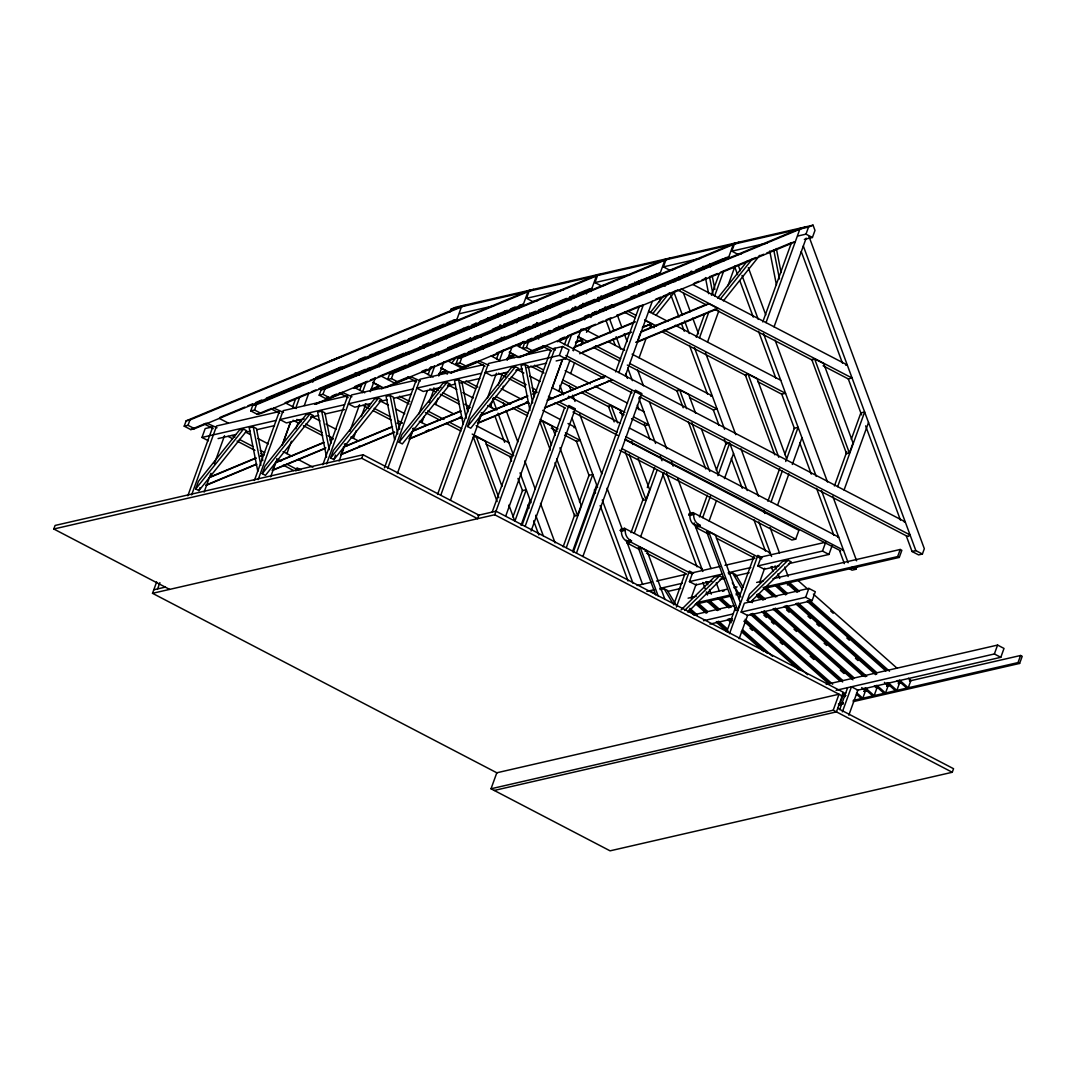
<?xml version="1.0" encoding="UTF-8"?>
<svg xmlns="http://www.w3.org/2000/svg" width="1076" height="1076" viewBox="0 0 1076 1076"><rect width="100%" height="100%" fill="white"/><g stroke="black" fill="none" stroke-linecap="round" stroke-linejoin="round"><path stroke-width="1.5" d="M53.8 529.002L55.091 525.451L363.056 454.745L478.887 515.135L477.61 518.686L361.765 458.295L53.8 529.002L169.631 589.392M453.09 320.379L456.883 319.505L194.568 428.705L190.761 429.58L184.211 426.163L186.135 420.837L463.258 305.476M184.211 426.163L188.018 425.289L189.941 419.963L467.065 304.602M208.408 440.797L201.979 437.448L205.193 428.571L213.25 426.715M497.058 772.918L152.523 593.32L156.652 581.928M187.843 495.754L212.228 428.382M157.607 588.895L159.88 582.627M191.649 494.879L216.599 425.948L279.33 411.543L254.38 480.488M195.711 488.948L198.428 481.402L239.477 430.037L243.512 429.122L246.727 430.79L198.925 490.616L195.711 488.948L243.512 429.122M198.925 490.616L200.015 487.603M204.131 492.082L210.936 473.279M214.339 463.877L224.548 435.672M520.892 304.817L523.42 304.226L261.105 413.426L257.298 414.3L250.748 410.884L252.672 405.558L529.795 290.197M250.748 410.884L254.555 410.023L256.478 404.684L533.602 289.336M258.186 479.614L283.136 410.669L347.777 395.834L322.813 464.765M262.248 473.669L264.965 466.137L306.014 414.771L310.049 413.843L313.264 415.524L265.463 475.35L262.248 473.669L310.049 413.843M292.578 407.199L295.416 399.344M299.962 386.795L301.092 383.648M270.668 476.803L276.909 459.573M282.006 445.464L290.52 421.967M282.732 443.985L290.695 422.021M295.806 407.885L299.787 396.91M286.902 453.615L291.408 441.187M295.9 428.759L298.146 422.545M304.333 405.45L308.839 393.009M312.78 382.141L313.896 379.034M586.407 293.95L588.101 289.283L591.867 288.516L329.538 397.716L325.732 398.591L319.182 395.174L321.119 389.848L598.229 274.488M319.182 395.174L322.988 394.3L324.912 388.974L602.035 273.613M295.9 471.006L297.043 467.872L300.903 469.889M326.62 463.89L351.57 394.959L414.596 380.487M330.682 457.959L333.412 450.414L374.448 399.048L378.483 398.133L381.698 399.801L333.896 459.627L330.682 457.959L378.483 398.133M333.896 459.627L335.537 455.108M359.68 390.346L361.953 384.065M366.499 371.516L367.629 368.369M362.343 392.619L366.324 381.63M370.292 370.642L371.435 367.508L368.893 368.086M343.163 448.679L340.984 454.704L394.717 432.337M339.101 461.093L345.342 443.863M349.888 431.328L359.519 404.684M353.439 438.349L356.25 430.575M361.307 416.587L365.248 405.706M370.319 391.731L375.376 377.743M379.317 366.862L380.433 363.755M666.676 258.778L389.552 374.139L387.629 379.465L391.422 378.591L397.972 382.007L394.179 382.881L408.06 377.098M361.765 458.295L363.056 454.745M391.422 378.591L393.359 373.264L670.469 257.904M384.441 467.858L416.21 380.11M387.683 468.544L420.017 379.25L483.03 364.777M399.115 442.236L401.846 434.704L442.895 383.338L446.917 382.41L450.145 384.092L402.33 443.917L399.115 442.236L446.917 382.41M450.118 311.946L451.153 309.094L455.659 307.225L813.053 225.166L814.989 230.399L812.407 237.5L804.35 239.356M428.113 374.636L430.951 366.781M434.933 355.806L436.062 352.659L439.869 351.785L438.739 354.932M430.777 376.896L434.758 365.921M397.34 473.588L413.789 428.14M418.887 414.045L427.401 390.548M446.365 338.94L447.495 335.833M452.001 323.378L453.117 320.271M450.723 336.519L451.853 333.399M456.358 320.957L461.429 306.956L457.636 307.817M421.873 422.626L424.132 416.412M429.19 402.424L433.695 389.996M438.752 376.008L443.81 362.02M435.672 404.509L437.932 398.281M456.52 346.929L457.65 343.822M462.155 331.368L463.285 328.261M456.063 363.755L459.869 362.881L466.419 366.297L462.613 367.172L456.063 363.755L457.986 358.429L735.11 243.068M459.869 362.881L461.792 357.555L738.916 242.194M437.569 494.449L484.106 365.88M440.81 495.135L488.45 363.527L549.702 349.471M467.562 426.526L470.279 418.994L511.329 367.629L515.364 366.701L518.578 368.382L470.777 428.208L467.562 426.526L515.364 366.701M496.547 358.927L498.82 352.646M503.366 340.083L504.51 336.949M499.224 361.186L503.191 350.198M512.902 323.674L514.032 320.554M518.538 308.113L519.654 304.992M480.044 417.259L477.852 423.285L528.518 402.195M450.454 500.179L482.223 412.431M487.32 398.335L496.399 373.264M516.709 322.8L518.39 318.133M522.896 305.678L527.966 291.677L524.173 292.551M537.812 300.554L532.956 301.657L526.527 298.308L529.096 291.206L593.737 276.371M490.32 406.916L493.682 397.595M498.188 385.168L502.129 374.287M507.186 360.299L512.257 346.311M516.184 335.43L517.314 332.323M502.21 389.23L503.339 386.123M523.057 331.65L524.187 328.543M528.128 317.649L529.822 312.981M801.647 227.789L524.523 343.15L522.6 348.476L526.406 347.602L532.956 351.018L795.272 241.818L792.743 242.396M526.406 347.602L528.329 342.276L805.453 226.915M492.203 512.068L550.616 350.695M152.523 593.32L494.718 514.758L554.987 348.247M507.791 372.067L491.665 375.766L485.236 372.417L559.372 355.389L562.587 346.512L569.029 349.861L565.815 358.738L556.144 360.958M564.416 344.777L567.267 336.936M571.813 324.374L572.943 321.24M505.653 516.238L562.371 359.559M552.311 387.858L562.546 359.599M567.657 345.477L571.638 334.488M581.336 307.951L583.031 303.284M585.707 305.53L586.837 302.41M590.778 291.515L596.413 275.967L592.607 276.828M604.631 285.207L601.39 285.947L594.961 282.598L597.53 275.496L662.17 260.648M573.091 350.399L574.127 347.521L634.867 322.249M512.902 517.018L522.465 490.602L526.272 489.728L515.014 520.811M558.753 391.207L569.998 360.124M573.374 350.803L581.255 329.041M584.631 319.72L585.747 316.613M570.657 373.52L574.597 362.625M580.798 345.504L582.479 340.836M590.926 317.501L592.62 312.834M597.126 300.379L598.256 297.272M521.04 525.303L530.132 500.192M521.981 525.411L564.523 407.898M525.222 526.11L568.895 405.464L575.324 408.813L531.087 531.033M615.62 371.879L639.48 305.961M618.848 372.578L643.287 305.086L640.745 305.665M649.783 292.242L650.899 289.135M655.405 276.68L656.535 273.573M654.141 289.807L655.271 286.7M659.776 274.259L664.847 260.244L661.041 261.118M674.679 269.121L669.837 270.237L663.394 266.888L665.977 259.773L730.604 244.938M637.543 340.863L640.139 333.681M563.125 546.81L574.934 514.18M579.439 501.739L589.002 475.323L592.809 474.449L566.366 547.496M625.29 375.928L652.285 301.334M554.987 462.72L574.692 516.063L577.543 515.417L581.174 505.37L559.91 447.804M639.09 357.81L645.856 339.128M649.796 328.247L650.926 325.127M659.373 301.791L661.054 297.124M665.008 286.229L666.125 283.109M572.809 550.831L596.669 484.913M573.212 552.445L631.625 391.059M491.019 788.775L496.816 772.783L838.998 694.222L833.214 710.2L491.019 788.775L610.079 850.834L952.26 772.272L953.551 768.708L837.72 708.331M576.44 553.131L635.432 390.185L641.861 393.547L582.883 556.494M631.504 540.878L627.698 541.753L627.227 543.084L631.02 542.21L631.504 540.878L628.788 539.157A9.724 8.46 77.1 0 1 626.044 535.149L625.721 534.207A9.724 8.46 77.1 0 1 625.304 530.266L621.511 531.14L620.301 530.508L620.785 529.177L624.591 528.303L701.808 568.558L700.853 568.774M620.301 530.508L624.107 529.634L624.591 528.303M696.253 337.218L704.699 313.869M711.451 295.201L719.346 273.412M723.852 260.97L724.968 257.85L728.734 257.097L451.1 372.659M699.481 337.904L709.057 311.448M714.693 295.887L723.704 270.991M728.21 258.536L733.281 244.534L729.474 245.409M741.498 253.788L738.27 254.528L731.841 251.165L734.41 244.064L808.547 227.049L813.053 225.166M630.993 532.647L643.381 498.457M647.308 487.589L654.625 467.387M625.156 451.718L643.125 500.353L645.977 499.694L649.622 489.647L638.122 458.537M634.235 533.333L657.301 469.62M707.524 342.087L718.795 310.977M727.806 286.068L735.137 265.839M640.677 536.682L663.973 472.337M699.938 525.169L696.145 526.043L695.661 527.375L699.467 526.5L699.938 525.169L697.221 523.434A9.724 8.46 77.1 0 1 694.477 519.439L694.154 518.497A9.724 8.46 77.1 0 1 693.751 514.543L689.945 515.417L688.734 514.799L689.218 513.467L693.025 512.593L770.241 552.849L769.3 553.064M688.734 514.799L692.54 513.924L693.025 512.593M762.776 321.939L791.506 242.584M766.018 322.625L799.818 229.255L796.011 230.129M699.44 516.937L707.309 495.189M716.307 470.32L725.87 443.904L729.676 443.03L717.867 475.659M702.682 517.623L710.55 495.861M797.921 235.994L805.978 234.151L808.547 227.049M774.061 326.822L806.18 238.119M673.71 604.846L685.049 573.508M676.374 607.106L689.42 571.074L693.563 573.226M709.111 520.972L716.495 500.569M724.457 478.605L733.536 453.48M712.016 581.269L695.863 584.981L689.42 581.632L692.635 572.755L720.113 566.447M691.142 598.041L696.239 583.932M767.874 501.228L779.683 468.598M784.754 454.61L794.317 428.194L798.11 427.32L785.736 461.496M771.115 501.9L782.36 470.831M726.838 631.437L735.338 607.94M738.741 598.538L754.061 556.238M737.611 610.079L740.342 602.547L715.459 535.202L708.64 531.638L706.744 532.082L735.715 610.522L737.611 610.079L708.64 531.638M729.501 633.697L757.867 555.364L761.996 557.516M777.544 505.263L788.91 473.87M792.326 464.455L801.983 437.771M741.149 612.096L744.363 603.206L808.87 588.397L815.312 591.76L812.098 600.637L747.578 615.445L741.149 612.096L805.655 597.274L812.098 600.637M778.849 565.936L764.296 569.271L757.867 565.922L761.082 557.032L824.095 542.573M747.255 600.502L749.542 594.194L782.655 561.43L787.995 560.206L791.21 561.887L750.47 602.17L747.255 600.502L787.995 560.206M739.158 638.727L747.659 615.23M752.205 602.695L753.335 599.561M759.575 582.331L764.673 568.222M619.615 450.239L791.882 540.044L795.689 539.17L798.903 530.293L625.143 439.721M787.417 585.021L788.385 582.358M834.411 485.949L846.785 451.759M851.291 439.331L860.854 412.915L864.647 412.041L837.653 486.634M849.394 452.996L853.026 442.949L823.718 363.607L814.613 358.873L811.761 359.519L846.543 453.655L849.394 452.996L814.613 358.873M844.082 489.983L868.52 422.491M805.655 597.274L808.87 588.397M757.867 565.922L822.494 551.073L825.709 542.196M788.533 563.703L828.937 554.436L832.152 545.545M849.435 568.814L852.058 570.172L855.864 569.312L856.819 566.635M840.087 703.448L842.737 696.118L841.311 696.454M839.71 709.582L847.659 687.645M763.852 587.294L897.666 556.574L900.235 549.473L901.849 550.307L899.28 557.408L763.825 588.518M842.387 711.841L851.452 686.77L857.895 690.133L848.816 715.19M861.701 687.591L865.454 690.9L862.804 698.23L856.55 692.688M639.521 396.762L906.248 535.794L912.044 551.49L918.595 554.907L922.401 554.032L924.324 548.706L809.031 236.599M884.418 682.372L888.171 685.694L885.521 693.011L876.765 685.264M908.386 678.257L910.888 680.476L908.238 687.793L899.482 680.045M836.065 690.308L994.372 653.966L997.587 645.075L1004.016 648.438L1000.801 657.315L857.195 690.294M853.187 700.436L1018.017 662.587L1020.586 655.486L1022.2 656.32L1019.631 663.435L853.174 701.646M457.125 346.459L460.205 342.612M472.512 327.198L475.592 323.351M461.819 344.71L464.94 340.81M477.408 325.208L480.528 321.307M451.53 363.298L456.722 356.788M469.19 341.186L471.275 338.59M484.778 321.684L487.899 317.783M522.64 332.471L526.742 327.333M538.027 313.21L541.107 309.35M528.356 329.431L530.428 326.835M543.945 309.928L547.065 306.028M519.103 346.714L523.259 341.522M534.691 327.212L537.812 323.311M550.28 307.709L553.4 303.795M592.096 315.47L595.176 311.623M606.46 297.501L609.541 293.64M596.79 313.721L599.91 309.821M611.343 295.51L614.463 291.609M586.501 332.309L590.657 327.104M603.125 311.502L606.245 307.601M618.713 291.986L620.798 289.39M650.281 312.605L663.623 295.913M674.908 281.777L679.01 276.64M652.755 313.614L669.393 292.806M679.776 279.8L683.933 274.595M655.983 315.295L675.728 290.587M687.16 276.276L691.317 271.071M717.692 298.173L747.443 260.93M720.153 299.209L752.38 258.886M723.381 300.876L759.75 255.362M681.108 609.904L714.222 577.139L719.548 575.916L722.763 577.597L687.86 612.136M684.645 610.455L719.548 575.916M426.661 430.925L426.365 431.059A9.724 8.46 77.1 0 1 425.531 431.328M190.761 429.58L206.189 423.164M220.082 417.38L244.763 407.105M247.857 405.813L252.483 403.89M255.563 402.599L261.737 400.03M266.377 398.107L301.858 383.325M315.752 377.555L340.433 367.279M358.954 359.559L365.127 356.99M369.754 355.067L405.249 340.298M408.329 339.007L443.823 324.239M446.917 322.948L451.543 321.025M257.298 414.3L269.646 409.162M285.073 402.747L308.22 393.103M311.3 391.825L315.94 389.902M319.021 388.611L365.315 369.337M379.196 363.553L403.89 353.278M422.411 345.571L428.584 343.002M433.211 341.079L468.706 326.297M471.786 325.019L476.412 323.096M479.506 321.805L507.28 310.238M510.36 308.96L514.987 307.037M325.732 398.591L328.826 397.313M331.906 396.022L336.532 394.098M355.053 386.392L367.4 381.254M370.48 379.962L375.107 378.039M378.201 376.748L405.975 365.194M409.055 363.903L432.202 354.273M447.643 347.844L470.79 338.214M492.391 329.216L501.645 325.369M504.738 324.078L527.872 314.448M530.966 313.156L535.592 311.233M538.686 309.942L566.46 298.388M569.54 297.097L574.167 295.174M577.261 293.882L586.514 290.036M314.609 404.28L340.419 393.534M355.605 387.212L361.67 384.683M315.94 404.253L341.751 393.507M353.896 388.449L361.496 385.289M370.736 389.445L376.856 386.903M370.521 390.063L379.707 386.244L373.197 382.854M421.953 371.314L426.58 369.391M429.66 368.1L434.287 366.176M437.381 364.899L465.155 353.332M468.235 352.04L472.875 350.117M475.955 348.839L491.382 342.41M494.476 341.132L503.729 337.272M517.623 331.489L529.97 326.351M533.05 325.073L537.677 323.136M559.278 314.152L568.545 310.291M571.625 309.014L576.252 307.077M579.345 305.799L594.772 299.37M597.866 298.092L625.64 286.525M628.72 285.248L633.347 283.311M636.441 282.033L660.301 272.806L381.146 389.001M385.517 387.71L409.808 377.595M421.953 372.538L431.059 368.745M438.793 373.533L446.244 370.964L441.039 368.261M438.591 374.152L446.244 370.964M462.613 367.172L474.96 362.034M496.561 353.036L524.335 341.469M527.415 340.191L532.055 338.254M535.135 336.976L539.762 335.053M542.855 333.762L550.562 330.547M553.656 329.269L573.71 320.917M584.51 316.425L589.137 314.488M592.23 313.21L596.857 311.287M599.951 309.996L612.284 304.858M630.805 297.151L635.432 295.228M638.525 293.936L643.152 292.013M646.232 290.722L653.952 287.521M657.033 286.229L692.527 271.461M695.621 270.17L723.395 258.603M452.431 372.632L478.242 361.886M491.907 356.196L497.986 353.668M209.981 477.018L255.779 457.959M260.352 456.049L263.405 454.785M208.838 477.852L256.155 458.161M260.728 456.251L263.781 454.987M508.773 357.178L514.678 355.255L509.473 352.538M507.025 358.442L514.678 355.255M205.745 485.182L256.411 464.092M206.121 485.384L256.774 464.294M543.03 346.109L529.15 351.892L532.956 351.018M560.004 339.048L564.644 337.111M567.725 335.833L595.499 324.266M598.592 322.988L603.219 321.051M606.299 319.774L610.926 317.85M617.099 315.281L638.7 306.283M655.674 299.222L660.314 297.285M663.394 296.008L677.288 290.224M694.262 283.163L698.889 281.226M701.969 279.948L706.596 278.025M709.689 276.734L717.41 273.519M720.49 272.241L755.984 257.46M759.064 256.182L763.691 254.245M766.784 252.968L791.465 242.692M518.027 357.568L545.357 346.19M557.502 341.132L568.128 336.721M520.878 356.923L545.169 346.808M557.314 341.751L567.94 337.326M276.424 462.048L323.741 442.357M324.118 442.559L275.268 462.882L272.537 470.427L324.737 448.692M330.211 440.017L333.264 438.739L331.368 439.183M575.673 342.101L578.74 340.836M575.472 342.719L583.111 339.545L577.92 336.828M272.174 470.225L325.907 447.845M574.315 346.916L635.042 321.63M343.338 446.97L392.175 426.647M343.715 447.172L392.552 426.849M398.658 424.307L401.711 423.029L399.801 423.473M582.936 351.865L628.814 332.753M642.587 327.023L651.558 323.822L645.049 320.433M579.668 353.748L631.666 332.107M642.372 327.642L651.558 323.822M340.621 454.502L394.354 432.135M640.852 331.637L706.138 304.454L708.99 303.809L718.095 308.556L637.032 342.289M640.664 332.242L708.99 303.809M413.305 430.629L460.609 410.924M460.985 411.126L412.148 431.463L409.418 438.995L461.617 417.273M467.092 408.584L470.145 407.32L468.248 407.75M635.701 342.316L715.244 309.202M409.055 438.793L461.254 417.058M480.205 415.551L527.522 395.847M533.629 393.318L536.682 392.041M480.582 415.753L527.899 396.049M532.472 394.152L537.058 392.242M477.488 423.083L528.155 401.994M547.227 400.164L605.6 376.223L547.603 400.366M544.51 407.696L612.419 379.774L544.873 407.898M451.153 309.094L525.29 292.08M459.855 313.614L493.709 305.84M526.527 298.308L563.69 289.78M594.961 282.598L630.509 274.434M663.394 266.888L700.57 258.348M731.841 251.165L767.296 243.028M407.212 341.495L408.167 341.28L395.955 346.176L396.91 345.961M612.526 294.353L613.481 294.138L601.269 299.047L602.224 298.832M679.064 279.087L680.019 278.859L667.806 283.768L668.761 283.553M419.546 347.212L420.972 346.875L423.944 348.422M340.796 367.387L339.37 367.723L342.343 369.256M341.751 367.172L343.177 366.849M408.288 351.892L409.714 351.57M475.767 336.398L474.341 336.721L477.314 338.267M476.722 336.183L478.147 335.86L481.12 337.407M545.155 320.473L546.581 320.137M612.648 304.979L611.222 305.302L614.194 306.848M613.602 304.75L615.028 304.427M680.14 289.484L681.565 289.148L852.098 378.053L850.672 378.375M302.356 383.365L304.898 382.774M574.207 320.944L576.749 320.366M186.135 420.837L189.941 419.963M252.672 405.558L256.478 404.684M321.119 389.848L324.912 388.974M389.552 374.139L393.359 373.264M457.986 358.429L461.792 357.555M524.523 343.15L528.329 342.276M205.22 423.742L204.265 423.957L213.209 428.625M207.117 423.298L217.016 427.75M271.757 408.463L270.802 408.678L279.706 413.319M273.654 408.033L283.499 412.444M340.191 392.753L339.249 392.969L348.14 397.609M342.101 392.31L351.946 396.735M408.638 377.03L407.683 377.259L416.573 381.886M410.534 376.6L420.38 381.025M477.071 361.321L476.117 361.536L485.061 366.203M478.968 360.89L488.867 365.329M543.609 346.042L542.654 346.27L551.598 350.924M545.505 345.611L555.404 350.05M580.26 340.191L583.111 339.545M552.916 348.732L562.587 346.512M201.979 437.448L276.115 420.42M344.562 404.71L279.921 419.546L286.351 422.908L304.131 418.82M412.996 389.001L348.355 403.836L354.798 407.185L370.951 403.487M481.429 373.278L416.802 388.127L423.231 391.476L441.012 387.4M262.8 460.662L256.465 428.557L253.25 426.876L249.215 427.804L257.81 471.315M330.924 443.339L324.898 412.848L321.684 411.166L317.649 412.095L326.566 457.219M399.68 429.23L393.332 397.138L390.117 395.457L386.082 396.385L394.677 439.896M467.804 411.92L461.779 381.415L458.564 379.747L454.529 380.675L463.124 424.173M534.342 396.64L528.316 366.149L525.101 364.468L521.066 365.396L529.97 410.507M218.078 438.578L235.819 434.502M245.489 432.283L250.318 431.18M256.76 429.701L274.501 425.625M310.601 417.34L318.671 415.484M325.14 414.004L344.535 409.553M379.034 401.63L387.118 399.774M393.574 398.281L411.355 394.206M447.468 385.907L455.551 384.051M460.394 382.948L479.788 378.496M515.848 370.211L522.29 368.732M527.132 367.629L546.474 363.177M501.994 486.419L485.33 441.308L476.224 436.56L473.373 437.219L497.139 501.537M555.31 435.363L551.867 426.029L542.761 421.281L539.91 421.94L550.347 450.171M622.601 416.533L620.301 410.319L611.208 405.571L608.357 406.23L614.154 421.913M695.634 413.265L688.748 394.596L679.642 389.862L676.791 390.507L683.166 407.764M786.489 458.228L757.181 378.886L748.076 374.139L745.224 374.798L774.787 454.812M573.992 427.723L575.418 427.387L567.994 423.514M710.859 396.291L712.285 395.968L632.096 354.165M845.844 365.302L847.269 364.979L692.823 284.467M511.329 456.291L509.903 456.614L486.177 444.24M577.866 441.012L576.44 441.335L564.577 435.148M578.821 440.797L580.246 440.461L565.411 432.727M646.313 425.302L644.887 425.625L631.531 418.672M647.254 425.074L648.68 424.751L633.858 417.017M714.746 409.579L713.321 409.916L689.595 397.542M715.701 409.364L717.127 409.041L629.635 363.432M783.18 393.87L781.754 394.193L758.029 381.832M784.135 393.655L785.561 393.318L663.959 329.942M849.717 378.591L848.292 378.927L823.086 365.786M153.814 589.769L165.274 587.133M477.986 515.337L495.996 511.208L843.503 692.352L836.429 711.882L494.247 790.443M621.511 531.14A9.724 8.46 77.1 0 0 621.915 535.081L622.237 536.023A9.724 8.46 77.1 0 0 624.981 540.018L626.501 541.12L630.294 540.246M689.945 515.417A9.724 8.46 77.1 0 0 690.348 519.372L690.671 520.313A9.724 8.46 77.1 0 0 693.415 524.308L694.935 525.411L698.741 524.537M664.968 599.466L647.026 550.912L640.207 547.348L638.297 547.792L655.688 594.853M645.129 551.342L647.026 550.912M837.733 537.354L838.688 537.126L629.285 427.979M904.27 522.075L905.225 521.86L557.718 340.702M637.126 585.492L651.679 582.156M656.521 581.04L685.6 574.369M724.955 565.33L754.047 558.646M646.837 591.41L654.921 589.554M659.776 588.438L682.386 583.246M689.42 581.632L721.74 574.207M728.21 572.728L750.833 567.536M660.045 589.581L664.053 588.666L667.268 590.347L675.553 604.161M728.492 573.871L732.487 572.957L735.702 574.624L743.153 587.066M705.681 581.847L706.636 581.632M771.277 566.783L772.218 566.568M625.129 439.223L840.665 550.858M842.562 550.428L843.517 550.199L625.95 436.789M906.248 535.794L908.803 536.426M909.099 535.149L910.054 534.92L565.828 355.497M667.819 591.423L680.745 588.451M720.1 579.413L724.942 578.31M734.639 576.077L749.192 572.741M688.089 598.175L696.239 596.306M706.031 594.06L727.255 589.191M733.778 587.684L737.047 586.945M756.63 582.439L763.153 580.946M772.945 578.7L900.235 549.473M722.561 591.275L723.987 590.939M912.044 551.49L915.851 550.616L922.401 554.032M696.939 602.668L731.209 594.799M736.105 593.67L739.373 592.916M695.284 604.255L731.182 596.01M736.078 594.88L739.346 594.127M693.791 614.826L734.114 605.559M703.475 620.744L732.514 614.073M709.918 624.093L732.487 618.915M826.233 684.417L997.587 645.075M842.508 693.657L845.763 692.917M864.028 691.236L865.454 690.9M886.745 686.017L888.171 685.694M909.462 680.799L910.888 680.476M842.71 696.333L845.978 695.58M863.92 691.451L867.189 690.711M886.772 686.206L890.04 685.466M898.191 683.583L901.459 682.843M909.623 680.96L1020.586 655.486M838.5 703.812L843.396 702.682M838.486 705.022L843.382 703.892M805.978 234.151L812.407 237.5M677.759 290.022L705.937 304.71M714.827 309.35L812.703 360.366M648.559 311.354L667.86 321.415M675.298 325.288L780.732 380.258M628.371 311.381L635.781 315.255M644.685 319.895L656.548 326.068M624.564 312.255L634.948 317.676M648.29 324.629L654.221 327.723M661.646 331.583L746.166 375.645M557.852 315.456L560.811 317.003M583.098 328.61L599.426 337.124M608.343 341.778L624.672 350.292M558.457 326.324L562.896 328.651M577.731 336.371L588.115 341.791M595.526 345.652L620.731 358.792M542.788 321.011L545.747 322.558M556.131 327.978L559.103 329.512M579.856 340.339L584.308 342.652M593.199 347.292L619.897 361.213M627.308 365.073L677.732 391.355M565.008 357.918L603.757 378.12M608.222 380.447L632.069 392.875M559.372 355.389L565.815 358.738M501.295 337.366L504.254 338.913M516.144 345.1L530.993 352.847M565.142 370.655L590.388 383.809M594.853 386.136L627.523 403.164M636.427 407.804L643.851 411.678M509.284 352.094L519.668 357.501M534.503 365.235L543.393 369.862M562.681 379.922L577.503 387.642M584.914 391.516L624.954 412.377M897.666 556.574L899.28 557.408M487.697 343.688L490.656 345.235M509.943 355.282L514.382 357.595M530.697 366.096L544.039 373.063M561.833 382.33L575.189 389.297M581.121 392.39L609.285 407.078M619.668 412.485L624.12 414.798M491.181 355.981L500.098 360.621M517.919 369.915L523.851 373.009M529.795 376.116L540.192 381.523M552.069 387.723L563.945 393.91M568.41 396.237L620.381 423.339M503.77 373.103L506.742 374.65M511.221 376.977L526.124 384.751M532.082 387.858L536.547 390.185M548.464 396.398L552.943 398.725M558.901 401.832L617.019 432.135M498.47 373.197L505.922 377.084M508.908 378.631L525.29 387.172M532.741 391.059L535.727 392.619M555.095 402.706L565.532 408.154M572.983 412.027L617.678 435.336M822.494 551.073L828.937 554.436M851.923 567.254L855.864 569.312M621.928 448.598L795.689 539.17M447.697 360.81L462.545 368.557M501.16 388.678L521.954 399.519M526.406 401.846L529.379 403.392M542.748 410.36L560.569 419.653M1018.017 662.587L1019.631 663.435M994.372 653.966L1000.801 657.315M423.056 358.523L426.029 360.07M440.851 367.804L451.234 373.211M466.056 380.944L477.919 387.131M495.727 396.398L510.549 404.132M516.48 407.226L528.343 413.413M540.206 419.586L558 428.867M405.908 352.444L408.88 353.991M442.976 371.771L447.428 374.085M462.263 381.819L475.605 388.772M493.4 398.053L506.742 405.006M512.674 408.1L527.509 415.834M551.235 428.194L557.166 431.288M422.747 371.691L433.144 377.111M447.993 384.858L456.897 389.499M462.841 392.592L473.238 398.012M487.737 405.571L495.511 409.633M692.54 513.924L693.751 514.543M433.722 387.979L438.174 390.292M442.626 392.619L458.927 401.119M464.859 404.199L469.311 406.526M481.174 412.713L484.133 414.247M699.467 526.5L761.727 558.955M694.935 525.411L696.145 526.043M706.744 532.082L709.474 533.494M429.929 388.853L435.847 391.933M440.299 394.26L459.573 404.307M695.661 527.375L709.003 534.328M716.414 538.188L754.962 558.283M381.16 376.089L394.529 383.056M434.623 403.957L453.938 414.018M459.869 417.125L462.841 418.672M476.211 425.639L508.881 442.666M355.04 373.022L359.492 375.349M372.834 382.303L383.217 387.71M399.519 396.224L409.902 401.63M427.697 410.911L444.011 419.411M449.943 422.505L461.806 428.678M472.189 434.099L513.709 455.74L497.986 413.197M352.713 374.677L355.685 376.223M376.439 387.037L379.411 388.584M397.205 397.864L409.068 404.051M425.383 412.552L440.205 420.286M446.136 423.379L460.972 431.099M354.3 387.414L364.697 392.821M379.546 400.568L388.463 405.208M395.887 409.082L404.791 413.735M419.304 421.294L427.078 425.343M624.107 529.634L625.304 530.266M365.289 403.688L369.74 406.002M374.179 408.329L390.494 416.829M397.905 420.689L402.357 423.016M412.727 428.423L415.699 429.97M631.02 542.21L691.814 573.898M626.501 541.12L627.698 541.753M362.962 405.329L368.893 408.423M373.345 410.75L391.139 420.017M397.071 423.11L400.03 424.657M627.227 543.084L639.077 549.271M646.501 553.131L686.528 574.006M322.988 394.3L329.538 397.716M651.115 591.639L654.329 593.306M285.866 403.123L296.263 408.544M311.112 416.277L320.029 420.931M325.961 424.025L336.358 429.445M350.87 437.004L358.631 441.052M494.718 514.758L842.212 695.903M296.855 419.398L301.293 421.725M305.745 424.038L322.047 432.539M327.978 435.632L332.43 437.945M344.293 444.132L347.252 445.679M293.049 420.272L298.98 423.366M303.419 425.679L322.692 435.726M833.214 710.2L952.26 772.272M254.555 410.023L261.105 413.426M219.329 418.403L228.246 423.043M246.068 432.337L250.52 434.65M257.944 438.524L268.341 443.944M283.042 451.611L292.094 456.332M298.039 459.425L312.887 467.172M231.918 435.511L234.891 437.071M239.37 439.398L252.779 446.392M260.231 450.266L264.696 452.606M276.613 458.82L281.092 461.147M287.05 464.254L298.967 470.468M228.112 436.385L232.577 438.712M237.056 441.052L254.931 450.373M260.89 453.48L263.876 455.027M283.244 465.128L293.681 470.562M188.018 425.289L194.568 428.705M798.392 580.838L807.135 588.585M813.389 594.113L897.142 668.29M830.712 611.047L833.214 613.266M789.488 582.614L799.495 591.477M809.488 600.341L889.489 671.195M788.062 582.95L798.069 591.8M808.063 600.664L886.812 670.415M898.057 680.368L906.812 688.129M785.789 582.331L797.034 592.298M807.027 601.161L885.777 670.899M897.021 680.866L899.523 683.085L896.873 690.402L888.13 682.655M846.852 638.014L849.354 640.233M778.136 585.223L786.879 592.984M798.136 602.937L876.873 672.688M776.711 585.559L786.704 594.409M796.711 603.273L876.698 674.127M886.705 682.978L895.447 690.738M775.675 586.043L785.668 594.907M795.675 603.757L875.662 674.625M807.995 616.266L810.497 618.485M816.751 624.013L819.24 626.232M855.487 658.337L857.989 660.556M766.771 587.832L776.778 596.696M786.771 605.546L866.772 676.4M765.345 588.168L775.352 597.019M785.345 605.882L865.346 676.737M875.339 685.587L884.095 693.334M763.059 587.55L773.066 596.413M784.31 606.366L863.06 676.118M874.304 686.085L876.805 688.304L874.156 695.621L865.413 687.873M786.637 610.025L789.138 612.231M824.135 643.233L826.637 645.452M759.158 593.764L765.413 599.305M775.419 608.155L854.156 677.907M757.733 594.087L763.987 599.628M773.994 608.491L852.73 678.23M863.988 688.196L872.73 695.943M756.71 594.584L762.951 600.126M772.958 608.976L852.945 679.83M756.536 596.023L759.024 598.229M794.034 629.231L796.522 631.451M840.275 670.2L844.028 673.522M764.054 610.764L842.804 680.516M763.879 612.204L842.629 681.955M856.375 694.128L861.378 698.553M761.593 611.585L840.343 681.337M763.92 615.23L766.421 617.449M771.425 621.874L773.913 624.093M810.174 656.199L813.913 659.521M752.702 613.374L832.69 684.228M842.696 693.092L845.185 695.298M751.277 613.697L830.013 683.448M842.508 694.518L845.01 696.737M728.99 595.378L732.743 598.7M750.241 614.194L828.977 683.946M780.06 642.197L782.561 644.416M721.337 598.269L731.344 607.12M745.09 619.305L807.578 674.665M719.911 598.592L729.918 607.456M744.915 620.731L801.163 670.563M717.625 597.987L728.882 607.94M743.879 621.229L798.876 669.945M749.959 628.196L752.447 630.415M709.985 600.879L719.978 609.729M729.972 618.592L732.474 620.798M742.48 629.662L772.474 656.226M708.559 601.202L718.553 610.065M728.546 618.915L731.048 621.134M742.305 631.101L767.296 653.24M706.273 600.583L717.517 610.549M727.524 619.413L731.263 622.735M741.27 631.585L763.772 651.518M698.62 603.488L707.376 611.235M718.62 621.202L727.363 628.949M697.194 603.811L707.201 612.674M717.194 621.524L728.439 631.491M696.159 604.308L706.165 613.159M716.159 622.022L727.416 631.989M689.756 608.303L697.261 614.947M689.582 609.742L695.836 615.27M688.559 610.24L693.549 614.665M732.487 572.957L742.427 589.54M732.299 582.762L740.88 597.072M664.053 588.666L673.159 603.865M803.315 246.014L915.851 550.616M801.257 251.596L842.441 363.069M848.238 378.779L861.58 414.892M865.642 425.881L900.437 520.085M748.318 267.642L765.789 314.932M775.097 340.151L827.511 482.008M832.743 496.197L856.617 560.825M738.526 266.001L740.261 270.708M741.996 275.416L758.244 319.384M763.462 333.506L816.24 476.399M821.472 490.522L848.144 562.748M734.72 266.875L737.625 274.716M739.938 280.997L753.281 317.111M758.499 331.247L775.904 378.349M781.701 394.045L794.465 428.598M799.683 442.72L811.291 474.126M816.509 488.262L833.9 535.364M839.71 551.06L844.351 563.622M748.076 374.139L778.795 457.287M683.368 292.806L690.362 311.731M692.688 318.039L698.512 333.802M705.493 352.713L735.782 434.677M741.014 448.867L758.486 496.144M763.731 510.333L764.888 513.494M770.134 527.67L779.454 552.889M784.686 567.079L788.183 576.534M674.141 292.699L682.265 314.676M684.578 320.957L689.218 333.52M694.45 347.656L724.605 429.297M729.824 443.433L747.228 490.535M758.836 521.941L771.586 556.48M775.07 565.909L776.226 569.043M777.975 573.75L779.71 578.458M670.926 295.147L679.037 317.124M681.364 323.405L684.269 331.26M689.487 345.383L707.47 394.058M713.267 409.768L719.064 425.464M724.283 439.6L726.031 444.307M731.25 458.43L742.265 488.275M753.872 519.668L765.466 551.073M771.263 566.77L773.012 571.49M701.391 428.826L718.055 473.938M679.642 389.862L686.596 408.678M691.814 422.801L709.783 471.436M688.384 421.886L705.775 468.948M617.261 314.838L621.915 327.44M624.255 333.748L627.16 341.63M637.638 369.996L643.461 385.759M649.285 401.523L666.757 448.813M671.411 461.416L673.159 466.15M677.826 478.766L690.631 513.44M694.128 522.896L711.007 568.612M716.253 582.788L719.158 590.67M601.067 295.846L602.224 298.993M605.129 306.848L606.286 309.982M609.769 319.411L613.831 330.399M616.144 336.68L620.785 349.243M627.752 368.073L632.392 380.635M638.767 397.905L655.593 443.446M660.234 456.009L661.969 460.716M666.609 473.279L702.884 571.464M706.636 581.618L707.793 584.752M709.528 589.46L711.276 594.181M597.839 298.294L599.009 301.441M605.963 320.271L610.603 332.834M612.93 339.115L615.243 345.396M625.681 373.668L627.429 378.375M637.288 405.06L639.023 409.768M644.242 423.904L650.052 439.613M662.803 474.153L697.033 566.783M702.83 582.493L705.157 588.774M706.313 591.908L707.47 595.055M631.8 441.429L632.944 444.536M611.208 405.571L617.584 422.828M629.178 454.206L645.977 499.694M640.207 547.348L658.162 595.983M548.827 330.547L549.984 333.695M569.204 385.719L570.952 390.44M572.701 395.174L575.028 401.469M579.682 414.085L601.807 473.978M607.052 488.168L622.197 529.15M626.272 540.179L642.574 584.322M536.682 322.558L537.852 325.692M540.744 333.547L541.914 336.68M559.883 385.356L563.367 394.784M572.069 418.335L597.597 487.415M602.237 499.977L632.97 583.192M537.529 335.994L538.686 339.128M576.386 441.187L589.15 475.726M594.369 489.862L595.526 492.996M600.166 505.559L628.007 580.932M542.761 421.281L551.463 444.818M556.682 458.941L577.543 515.417M482.29 345.826L483.447 348.974M503.245 402.558L504.415 405.719M506.164 410.44L517.812 441.967M524.792 460.891L535.27 489.257M540.515 503.447L555.068 542.855M470.145 337.837L471.315 340.971M474.207 348.826L475.377 351.96M492.768 399.061L496.83 410.064M520.031 472.862L531.06 502.694M535.7 515.256L543.232 535.673M490.71 404.657L491.866 407.791M494.772 415.645L504.631 442.33M509.849 456.466L511.598 461.174M517.973 478.443L522.613 491.006M527.832 505.142L528.989 508.275M533.629 520.838L538.847 534.974M508.894 505.088L514.637 520.636M476.224 436.56L498.834 497.744M776.347 248.529L781.109 272.605M773.765 250.062L779.481 278.953M769.743 251.017L776.428 284.858M709.81 263.808L710.456 267.023M712.352 276.653L714.894 289.484M709.447 276.572L712.944 294.232M703.206 266.297L703.838 269.511M705.439 277.568L708.613 293.694M641.377 279.518L642.009 282.732M638.794 281.051L639.426 284.266M634.773 282.006L635.405 285.234M572.943 295.241L573.575 298.442M575.162 306.472L575.794 309.673M570.361 296.774L570.993 299.975M572.58 308.005L573.212 311.206M525.101 364.468L532.701 402.989M504.496 310.951L505.142 314.152M504.133 323.715L504.765 326.929M497.892 313.439L498.524 316.653M500.125 324.71L500.757 327.938M458.564 379.747L466.164 418.268M390.117 395.457L397.73 433.978M321.684 411.166L329.283 449.687M253.25 426.876L260.849 465.397M428.611 429.701A9.724 8.46 77.1 0 1 427.912 430.239M359.478 445.962A9.724 8.46 77.1 0 1 358.725 446.419M340.675 356.775L329.417 361.455L341.63 356.56L340.675 356.775M475.659 325.786L464.402 330.466L476.601 325.571L475.659 325.786M544.093 310.076L532.835 314.757L545.048 309.848L544.093 310.076"/></g></svg>
